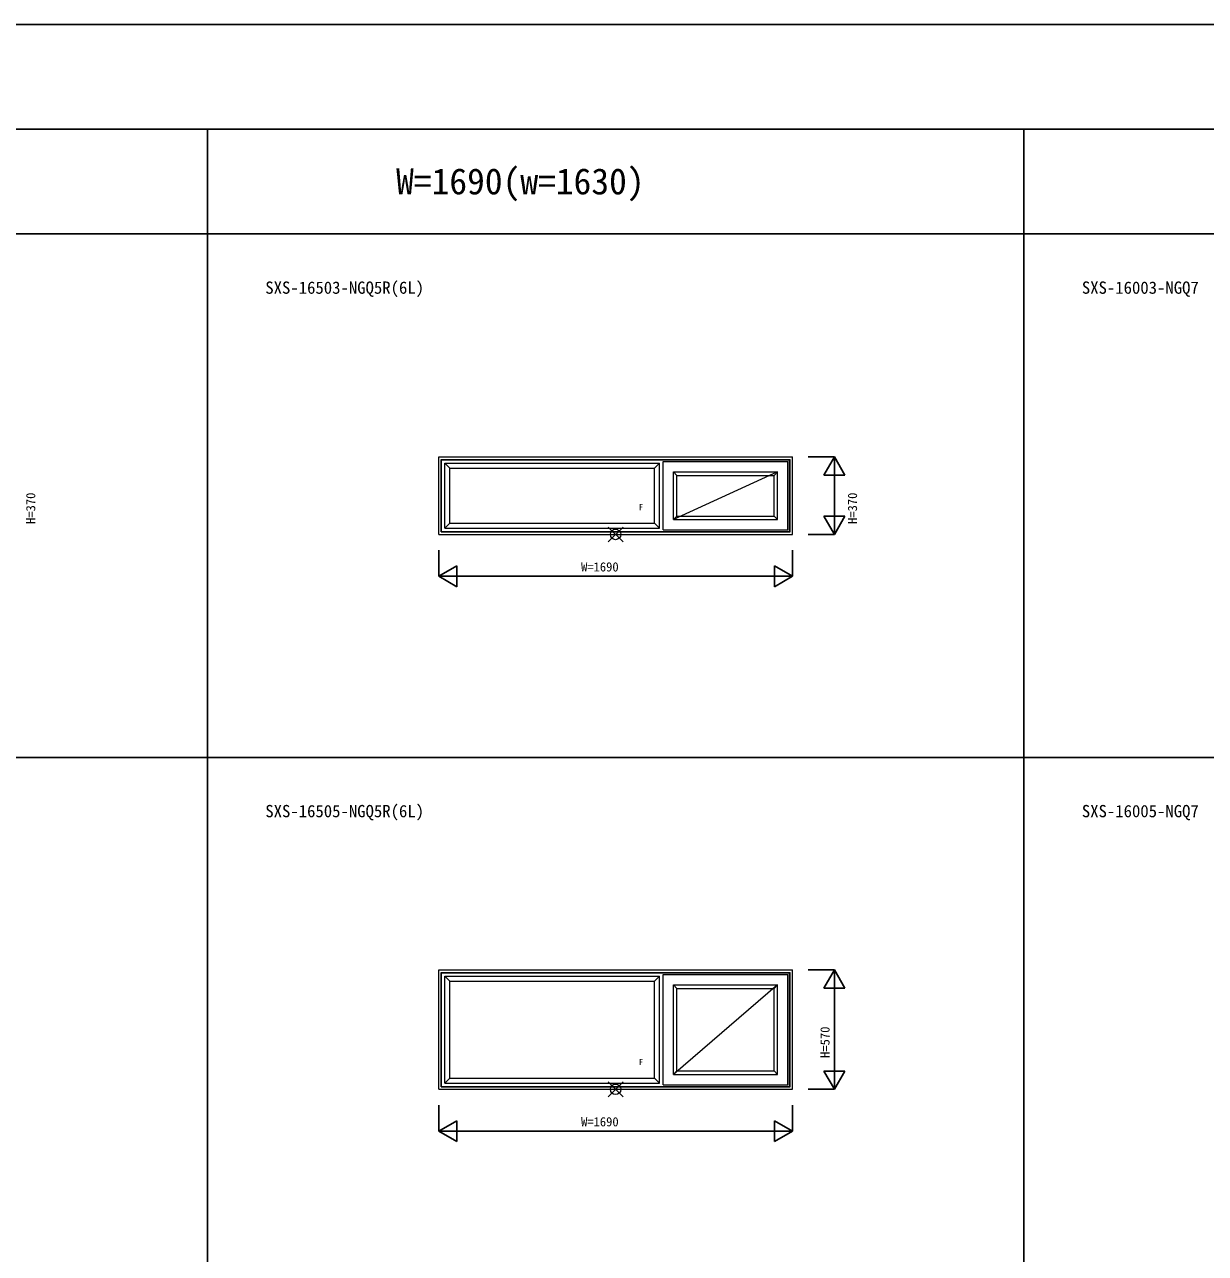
# Model space of a CAD drawing. Units: millimetres, scale not verified. Extents: x -13750 to 13750, y -10000 to 10000.
# Drawn here: x -6323 to -683, y 4131 to 10000 of the extents above; entities that cross this region are included whole.
import ezdxf
from ezdxf.enums import TextEntityAlignment as Align

# ---------------------------------------------------------------- set-up
doc = ezdxf.new("R2010")
doc.units = ezdxf.units.MM
doc.header["$LTSCALE"] = 50
for name, color, linetype in [('0-0_0', 3, 'Continuous'), ('0-6_YKK_F1', 7, 'Continuous'), ('0-8_YKK_N1', 2, 'Continuous')]:
    doc.layers.add(name, color=color, linetype=linetype)
doc.layers.add('0-1_YKK_A1', color=4, linetype='Continuous', lineweight=18)
doc.layers.add('0-7_YKK_IN', color=1, linetype='Continuous', lineweight=18)
doc.styles.add('ＭＳ ゴシック', font='')
doc.styles.get('ＭＳ ゴシック').set_extended_font_data('MS Gothic')

msp = doc.modelspace()

# ---------------------------------------------------------------- linework, layer by layer
at = {"layer": '0-1_YKK_A1'}
for p, q in [((-4345, 7565), (-4345, 7935)), ((-4345, 7935), (-2655, 7935)), ((-4333, 7577), (-4333, 7923)), ((-4333, 7923), (-2667, 7923)), ((-4330.8, 7920.8), (-4333, 7923)), ((-2669.2, 7920.8), (-2667, 7923)), ((-2667, 7577), (-2667, 7923)), ((-2655, 7565), (-2655, 7935)), ((-4330.8, 7579.2), (-4330.8, 7920.8)), ((-4330.8, 7920.8), (-2669.2, 7920.8)), ((-4315, 7595), (-4315, 7905)), ((-4315, 7905), (-3291, 7905)), ((-4291, 7881), (-4315, 7905)), ((-4291, 7619), (-4291, 7881)), ((-4291, 7881), (-3315, 7881)), ((-3315, 7881), (-3291, 7905)), ((-3315, 7619), (-3315, 7881)), ((-3291, 7595), (-3291, 7905)), ((-3273, 7587), (-3273, 7913)), ((-3273, 7913), (-2677, 7913)), ((-2677, 7587), (-2677, 7913)), ((-2669.2, 7579.2), (-2669.2, 7920.8)), ((-3224, 7636), (-3224, 7864)), ((-2726, 7864), (-3224, 7636)), ((-3224, 7864), (-2726, 7864)), ((-3207, 7847), (-3224, 7864)), ((-3207, 7653), (-3207, 7847)), ((-3207, 7847), (-2743, 7847)), ((-2743, 7847), (-2726, 7864)), ((-2743, 7653), (-2743, 7847)), ((-2726, 7636), (-2726, 7864)), ((-3207, 7653), (-3224, 7636)), ((-3224, 7636), (-2726, 7636)), ((-3207, 7653), (-2743, 7653)), ((-2743, 7653), (-2726, 7636)), ((-4333, 7577), (-4330.8, 7579.2)), ((-4333, 7577), (-2667, 7577)), ((-4330.8, 7579.2), (-2669.2, 7579.2)), ((-4291, 7619), (-4315, 7595)), ((-4315, 7595), (-3291, 7595)), ((-4291, 7619), (-3315, 7619)), ((-3315, 7619), (-3291, 7595)), ((-3273, 7587), (-2677, 7587)), ((-2667, 7577), (-2669.2, 7579.2)), ((-4345, 7565), (-2655, 7565)), ((-4345, 4915), (-4345, 5485)), ((-4345, 5485), (-2655, 5485)), ((-4333, 4927), (-4333, 5473)), ((-4333, 5473), (-2667, 5473)), ((-4330.8, 5470.8), (-4333, 5473)), ((-4330.8, 4929.2), (-4330.8, 5470.8)), ((-4330.8, 5470.8), (-2669.2, 5470.8)), ((-3273, 4937), (-3273, 5463)), ((-3273, 5463), (-2677, 5463)), ((-2677, 4937), (-2677, 5463)), ((-2669.2, 5470.8), (-2667, 5473)), ((-2669.2, 4929.2), (-2669.2, 5470.8)), ((-2667, 4927), (-2667, 5473)), ((-2655, 4915), (-2655, 5485)), ((-4315, 4945), (-4315, 5455)), ((-4315, 5455), (-3291, 5455)), ((-4291, 5431), (-4315, 5455)), ((-4291, 4969), (-4291, 5431)), ((-4291, 5431), (-3315, 5431)), ((-3315, 5431), (-3291, 5455)), ((-3315, 4969), (-3315, 5431)), ((-3291, 4945), (-3291, 5455)), ((-3224, 4986), (-3224, 5414)), ((-2726, 5414), (-3224, 4986)), ((-3224, 5414), (-2726, 5414)), ((-3207, 5397), (-3224, 5414)), ((-2743, 5397), (-2726, 5414)), ((-2726, 4986), (-2726, 5414)), ((-3207, 5003), (-3207, 5397)), ((-3207, 5397), (-2743, 5397)), ((-2743, 5003), (-2743, 5397)), ((-3207, 5003), (-3224, 4986)), ((-3207, 5003), (-2743, 5003)), ((-2743, 5003), (-2726, 4986)), ((-4291, 4969), (-4315, 4945)), ((-4315, 4945), (-3291, 4945)), ((-4291, 4969), (-3315, 4969)), ((-3315, 4969), (-3291, 4945)), ((-3273, 4937), (-2677, 4937)), ((-3224, 4986), (-2726, 4986)), ((-4345, 4915), (-2655, 4915)), ((-4333, 4927), (-4330.8, 4929.2)), ((-4333, 4927), (-2667, 4927)), ((-4330.8, 4929.2), (-2669.2, 4929.2)), ((-2667, 4927), (-2669.2, 4929.2))]:
    msp.add_line(p, q, dxfattribs=at)
at = {"layer": '0-6_YKK_F1'}
for p, q in [((-13750, 10000), (13750, 10000)), ((-13750, 9500), (9350, 9500)), ((-5450, -1737.5), (-5450, 9500)), ((-1550, -1737.5), (-1550, 9500)), ((-13750, 9000), (9350, 9000)), ((-13750, 6500), (9350, 6500))]:
    msp.add_line(p, q, dxfattribs=at)
at = {"layer": '0-7_YKK_IN'}
for p, q in [((-3535.36, 7600.36), (-3464.64, 7529.64)), ((-3535.36, 7529.64), (-3464.64, 7600.36)), ((-3535.36, 4950.36), (-3464.64, 4879.64)), ((-3535.36, 4879.64), (-3464.64, 4950.36))]:
    msp.add_line(p, q, dxfattribs=at)
for centre in [(-3500, 7565), (-3500, 4915)]:
    msp.add_circle(centre, 25, dxfattribs=at)
at = {"layer": '0-8_YKK_N1'}
for p, q in [((-2580, 7935), (-2455, 7935)), ((-2455, 7935), (-2505, 7848.4)), ((-2455, 7565), (-2455, 7935)), ((-2455, 7935), (-2405, 7848.4)), ((-2505, 7848.4), (-2405, 7848.4)), ((-2455, 7565), (-2505, 7651.6)), ((-2405, 7651.6), (-2505, 7651.6)), ((-2455, 7565), (-2405, 7651.6)), ((-2580, 7565), (-2455, 7565)), ((-4345, 7490), (-4345, 7365)), ((-2655, 7490), (-2655, 7365)), ((-4345, 7365), (-4258.4, 7415)), ((-4258.4, 7315), (-4258.4, 7415)), ((-2655, 7365), (-2741.6, 7415)), ((-2741.6, 7415), (-2741.6, 7315)), ((-4345, 7365), (-2655, 7365)), ((-4345, 7365), (-4258.4, 7315)), ((-2655, 7365), (-2741.6, 7315)), ((-2580, 5485), (-2455, 5485)), ((-2455, 5485), (-2505, 5398.4)), ((-2455, 4915), (-2455, 5485)), ((-2455, 5485), (-2405, 5398.4)), ((-2505, 5398.4), (-2405, 5398.4)), ((-2455, 4915), (-2505, 5001.6)), ((-2405, 5001.6), (-2505, 5001.6)), ((-2455, 4915), (-2405, 5001.6)), ((-2580, 4915), (-2455, 4915)), ((-4345, 4840), (-4345, 4715)), ((-2655, 4840), (-2655, 4715)), ((-4345, 4715), (-4258.4, 4765)), ((-4258.4, 4665), (-4258.4, 4765)), ((-2655, 4715), (-2741.6, 4765)), ((-2741.6, 4765), (-2741.6, 4665)), ((-4345, 4715), (-2655, 4715)), ((-4345, 4715), (-4258.4, 4665)), ((-2655, 4715), (-2741.6, 4665))]:
    msp.add_line(p, q, dxfattribs=at)

# ---------------------------------------------------------------- texts
at = {"layer": '0-0_0', "style": 'ＭＳ ゴシック'}
msp.add_text('W=1690(w=1630)', height=124.6, dxfattribs=at).set_placement((-4548.33, 9151.63), align=Align.BOTTOM_LEFT)
at = {"layer": '0-0_0', "color": 7, "style": 'ＭＳ ゴシック'}
for s, p in [('SXS-16503-NGQ5R(6L)', (-5173.07, 8696.78)), ('SXS-16003-NGQ7', (-1273.07, 8696.78)), ('SXS-16505-NGQ5R(6L)', (-5173.07, 6196.78)), ('SXS-16005-NGQ7', (-1273.07, 6196.78))]:
    msp.add_text(s, height=58.65, dxfattribs=at).set_placement(p, align=Align.BOTTOM_LEFT)
at = {"layer": '0-1_YKK_A1', "style": 'ＭＳ ゴシック'}
for p in [(-3388.34, 7672.05), (-3388.34, 5022.05)]:
    msp.add_text('F', height=29.33, dxfattribs=at).set_placement(p, align=Align.BOTTOM_LEFT)
at = {"layer": '0-8_YKK_N1', "style": 'ＭＳ ゴシック'}
for s, p in [('H=370', (-6258.62, 7615)), ('H=370', (-2333.62, 7615)), ('H=570', (-2465, 5065))]:
    msp.add_text(s, height=43.99, rotation=90, dxfattribs=at).set_placement(p, align=Align.BOTTOM_LEFT)
for p in [(-3665, 7375), (-3665, 4725)]:
    msp.add_text('W=1690', height=43.99, dxfattribs=at).set_placement(p, align=Align.BOTTOM_LEFT)

doc.saveas('drawing.dxf')
